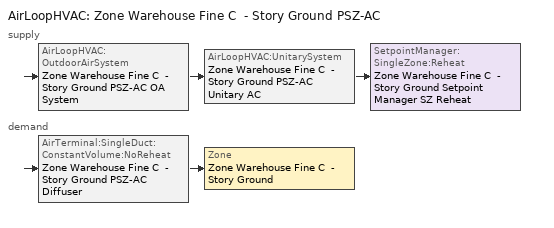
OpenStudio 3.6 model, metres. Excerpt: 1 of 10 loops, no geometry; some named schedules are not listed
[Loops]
AirLoopHVAC 'Zone Warehouse Fine C  - Story Ground PSZ-AC'
 supply: AirLoopHVAC:OutdoorAirSystem 'Zone Warehouse Fine C  - Story Ground PSZ-AC OA System' > AirLoopHVAC:UnitarySystem 'Zone Warehouse Fine C  - Story Ground PSZ-AC Unitary AC' > SetpointManager:SingleZone:Reheat 'Zone Warehouse Fine C  - Story Ground Setpoint Manager SZ Reheat'
 demand: AirTerminal:SingleDuct:ConstantVolume:NoReheat 'Zone Warehouse Fine C  - Story Ground PSZ-AC Diffuser' > Zone 'Zone Warehouse Fine C  - Story Ground'
[Sizing:Zone]
Zone Warehouse Fine C  - Story Ground: Zone Cooling Design Supply Air Temperature Input Method=SupplyAirTemperature; Zone Cooling Design Supply Air Temperature {C}=12.7778; Zone Cooling Design Supply Air Temperature Difference {deltaC}=11.11; Zone Heating Design Supply Air Temperature Input Method=SupplyAirTemperature; Zone Heating Design Supply Air Temperature {C}=50; Zone Heating Design Supply Air Temperature Difference {deltaC}=11.11; Zone Cooling Design Supply Air Humidity Ratio {kg-H2O/kg-air}=0.0085; Zone Heating Design Supply Air Humidity Ratio {kg-H2O/kg-air}=0.008; Cooling Design Air Flow Method=DesignDay; Heating Design Air Flow Method=DesignDay; Account for Dedicated Outdoor Air System=No; Dedicated Outdoor Air System Control Strategy=NeutralSupplyAir; Dedicated Outdoor Air Low Setpoint Temperature for Design {C}=autosize; Dedicated Outdoor Air High Setpoint Temperature for Design {C}=autosize; Zone Load Sizing Method=Sensible Load Only No Latent Load; Zone Latent Cooling Design Supply Air Humidity Ratio Input Method=HumidityRatioDifference; Zone Cooling Design Supply Air Humidity Ratio Difference {kgWater/kgDryAir}=0.005; Zone Latent Heating Design Supply Air Humidity Ratio Input Method=HumidityRatioDifference; Zone Humidification Design Supply Air Humidity Ratio Difference {kgWater/kgDryAir}=0.005
[Zone equipment]
Zone Warehouse Fine C  - Story Ground: Zone Warehouse Fine C  - Story Ground PSZ-AC Diffuser
[AirLoopHVAC]
Zone Warehouse Fine C  - Story Ground PSZ-AC: Availability Schedule=Zone Warehouse Fine C  - Story Ground PSZ-AC Occ Sch; Design Supply Air Flow Rate {m3/s}=autosize; Design Return Air Flow Fraction of Supply Air Flow=1
[Sizing:System]
Zone Warehouse Fine C  - Story Ground PSZ-AC: Type of Load to Size On=Sensible; Design Outdoor Air Flow Rate {m3/s}=Autosize; Central Heating Maximum System Air Flow Ratio=1; Preheat Design Temperature {C}=7.22222; Preheat Design Humidity Ratio {kg-H2O/kg-Air}=0.008; Precool Design Temperature {C}=12.7778; Precool Design Humidity Ratio {kg-H2O/kg-Air}=0.008; Central Cooling Design Supply Air Temperature {C}=12.7778; Central Heating Design Supply Air Temperature {C}=50; Sizing Option=Coincident; 100% Outdoor Air in Cooling=No; 100% Outdoor Air in Heating=No; Central Cooling Design Supply Air Humidity Ratio {kg-H2O/kg-Air}=0.0085; Central Heating Design Supply Air Humidity Ratio {kg-H2O/kg-Air}=0.008; Cooling Design Air Flow Method=DesignDay; Heating Design Air Flow Method=DesignDay; System Outdoor Air Method=ZoneSum; Zone Maximum Outdoor Air Fraction=1; Cooling Supply Air Flow Rate Per Floor Area {m3/s-m2}=0.00996765; Cooling Fraction of Autosized Cooling Supply Air Flow Rate=1; Cooling Supply Air Flow Rate Per Unit Cooling Capacity {m3/s-W}=3.94755e-05; Heating Supply Air Flow Rate Per Floor Area {m3/s-m2}=0.00996765; Heating Fraction of Autosized Heating Supply Air Flow Rate=1; Heating Fraction of Autosized Cooling Supply Air Flow Rate=1; Heating Supply Air Flow Rate Per Unit Heating Capacity {m3/s-W}=3.15882e-05; Cooling Design Capacity Method=CoolingDesignCapacity; Cooling Design Capacity {W}=autosize; Cooling Design Capacity Per Floor Area {W/m2}=234.7; Fraction of Autosized Cooling Design Capacity=1; Heating Design Capacity Method=HeatingDesignCapacity; Heating Design Capacity {W}=autosize; Heating Design Capacity Per Floor Area {W/m2}=157; Fraction of Autosized Heating Design Capacity=1; Central Cooling Capacity Control Method=OnOff; Occupant Diversity=autosize
[SetpointManager:SingleZone:Reheat]
Zone Warehouse Fine C  - Story Ground Setpoint Manager SZ Reheat: Minimum Supply Air Temperature {C}=12.7778; Maximum Supply Air Temperature {C}=50; Control Zone=Zone Warehouse Fine C  - Story Ground; Setpoint Node or NodeList=Zone Warehouse Fine C  - Story Ground PSZ-AC Supply Outlet Node
[Coil:Heating:Gas]
Zone Warehouse Fine C  - Story Ground PSZ-AC Gas Htg Coil 12kBtu/hr 0.8 Thermal Eff: Availability Schedule=Always On Discrete; Gas Burner Efficiency=0.8; Nominal Capacity {W}=AutoSize; Parasitic Electric Load {W}=0; Parasitic Gas Load {W}=0
[Coil:Heating:Electric]
Zone Warehouse Fine C  - Story Ground PSZ-AC No Heat: Availability Schedule=Always Off Discrete; Efficiency=1; Nominal Capacity {W}=0
[Coil:Cooling:DX:SingleSpeed]
Zone Warehouse Fine C  - Story Ground PSZ-AC 1spd DX AC Clg Coil 4kBtu/hr 9.7SEER: Availability Schedule=Always On Discrete; Rated Total Cooling Capacity {W}=autosize; Rated Sensible Heat Ratio=autosize; Rated COP {W/W}=3.14722; Rated Air Flow Rate {m3/s}=autosize; Rated Evaporator Fan Power Per Volume Flow Rate 2017 {W/(m3/s)}=773.3; Rated Evaporator Fan Power Per Volume Flow Rate 2023 {W/(m3/s)}=934.4; Total Cooling Capacity Function of Temperature Curve=DOE Ref DX Clg Coil Cool-Cap-fT; Total Cooling Capacity Function of Flow Fraction Curve=DOE Ref DX Clg Coil Cool-CAP-fFlow; Energy Input Ratio Function of Temperature Curve=DOE Ref DX Clg Coil Cool-EIR-fT; Energy Input Ratio Function of Flow Fraction Curve=DOE Ref DX Clg Coil Cool-EIR-fFlow; Part Load Fraction Correlation Curve=DOE Ref DX Clg Coil Cool-PLF-fPLR; Minimum Outdoor Dry-Bulb Temperature for Compressor Operation {C}=-25; Nominal Time for Condensate Removal to Begin {s}=0; Ratio of Initial Moisture Evaporation Rate and Steady State Latent Capacity=0; Maximum Cycling Rate {cycles/hr}=0; Latent Capacity Time Constant {s}=0; Condenser Type=AirCooled; Evaporative Condenser Effectiveness=0.9; Evaporative Condenser Air Flow Rate {m3/s}=autosize; Evaporative Condenser Pump Rated Power Consumption {W}=autosize; Crankcase Heater Capacity {W}=0; Maximum Outdoor Dry-Bulb Temperature for Crankcase Heater Operation {C}=10; Basin Heater Capacity {W/K}=0; Basin Heater Setpoint Temperature {C}=2
[Fan:OnOff]
Zone Warehouse Fine C  - Story Ground PSZ-AC Fan: Availability Schedule=Always On Discrete; Fan Total Efficiency=0.53625; Pressure Rise {Pa}=622.722; Maximum Flow Rate {m3/s}=autosize; Motor Efficiency=0.825; Motor In Airstream Fraction=1; Fan Power Ratio Function of Speed Ratio Curve=Fan On Off Power Curve 4; Fan Efficiency Ratio Function of Speed Ratio Curve=Fan On Off Efficiency Curve 4
[AirLoopHVAC:UnitarySystem]
Zone Warehouse Fine C  - Story Ground PSZ-AC Unitary AC: Control Type=Load; Controlling Zone or Thermostat Location=Zone Warehouse Fine C  - Story Ground; Dehumidification Control Type=None; Availability Schedule=Outage Availability Schedule; Supply Fan=Zone Warehouse Fine C  - Story Ground PSZ-AC Fan; Fan Placement=DrawThrough; Supply Air Fan Operating Mode Schedule=Zone Warehouse Fine C  - Story Ground PSZ-AC Occ Sch; Heating Coil=Zone Warehouse Fine C  - Story Ground PSZ-AC Gas Htg Coil 12kBtu/hr 0.8 Thermal Eff; DX Heating Coil Sizing Ratio=1; Cooling Coil=Zone Warehouse Fine C  - Story Ground PSZ-AC 1spd DX AC Clg Coil 4kBtu/hr 9.7SEER; Use DOAS DX Cooling Coil=No; DOAS DX Cooling Coil Leaving Minimum Air Temperature {C}=2; Latent Load Control=SensibleOnlyLoadControl; Supplemental Heating Coil=Zone Warehouse Fine C  - Story Ground PSZ-AC No Heat; Supply Air Flow Rate During Cooling Operation {m3/s}=Autosize; Supply Air Flow Rate During Heating Operation {m3/s}=Autosize; Supply Air Flow Rate When No Cooling or Heating is Required {m3/s}=Autosize; Maximum Supply Air Temperature {C}=80; Maximum Outdoor Dry-Bulb Temperature for Supplemental Heater Operation {C}=21; Maximum Cycling Rate {cycles/hr}=2.5; Heat Pump Time Constant {s}=60; Fraction of On-Cycle Power Use=0.01; Heat Pump Fan Delay Time {s}=60; Ancilliary On-Cycle Electric Power {W}=0; Ancilliary Off-Cycle Electric Power {W}=0
[Controller:OutdoorAir]
Zone Warehouse Fine C  - Story Ground PSZ-AC OA System Controller: Minimum Outdoor Air Flow Rate {m3/s}=autosize; Maximum Outdoor Air Flow Rate {m3/s}=Autosize; Economizer Control Type=NoEconomizer; Economizer Control Action Type=ModulateFlow; Economizer Maximum Limit Dry-Bulb Temperature {C}=28; Economizer Maximum Limit Enthalpy {J/kg}=64000; Lockout Type=LockoutWithCompressor; Minimum Limit Type=FixedMinimum; Minimum Outdoor Air Schedule=Always On Discrete; Controller Mechanical Ventilation=Controller Mechanical Ventilation 5; High Humidity Control=No; Heat Recovery Bypass Control Type=BypassWhenWithinEconomizerLimits
[Controller:MechanicalVentilation]
Controller Mechanical Ventilation 5: Availability Schedule=Always On Discrete
[AirLoopHVAC:OutdoorAirSystem]
Zone Warehouse Fine C  - Story Ground PSZ-AC OA System: Controller=Zone Warehouse Fine C  - Story Ground PSZ-AC OA System Controller
[AirTerminal:SingleDuct:ConstantVolume:NoReheat]
Zone Warehouse Fine C  - Story Ground PSZ-AC Diffuser: Availability Schedule=Always On Discrete; Maximum Air Flow Rate {m3/s}=AutoSize
[Schedule:Constant]
Name | Value
Always On Discrete | 1
Always Off Discrete | 0
[Schedule:Ruleset]
Zone Warehouse Fine C  - Story Ground PSZ-AC Occ Sch: Default Day Schedule=Zone Warehouse Fine C  - Story Ground PSZ-AC Occ Sch Default; Summer Design Day Schedule=Zone Warehouse Fine C  - Story Ground PSZ-AC Occ Sch Summer Design Day; Winter Design Day Schedule=Zone Warehouse Fine C  - Story Ground PSZ-AC Occ Sch Winter Design Day
[Schedule:Day]
Zone Warehouse Fine C  - Story Ground PSZ-AC Occ Sch Default; Zone Warehouse Fine C  - Story Ground PSZ-AC Occ Sch Sunday: 24, 0, 0
Zone Warehouse Fine C  - Story Ground PSZ-AC Occ Sch Winter Design Day; Zone Warehouse Fine C  - Story Ground PSZ-AC Occ Sch Summer Design Day: 24, 0, 1
Schedule Day 49; Schedule Day 50; Schedule Day 51; Schedule Day 52; Schedule Day 53; Schedule Day 54; Schedule Day 55; Schedule Day 56: 1, 0, 0, 2, 0, 0, 3, 0, 0, 4, 0, 0, 5, 0, 0, 6, 0, 0, 7, 0, 0, 8, 0, 0, 9, 0, 0, 10, 0, 0, 11, 0, 0, 12, 0, 0, 13, 0, 0, 14, 0, 0, 15, 0, 0, 16, 0, 0, 17, 0, 0, 18, 0, 0, 19, 0, 0, 20, 0, 0, 21, 0, 0, 22, 0, 0, 23, 0, 0, 24, 0, 0
[Schedule:Rule] Schedule Ruleset=Zone Warehouse Fine C  - Story Ground PSZ-AC Occ Sch; Apply Sunday=Yes; Apply Monday=Yes; Apply Tuesday=Yes; Apply Wednesday=Yes; Apply Friday=Yes; Apply Saturday=Yes; Date Specification Type=DateRange
Name | Rule Order | Day Schedule | Start Month | Start Day | End Month | End Day | Apply Thursday
Zone Warehouse Fine C  - Story Ground PSZ-AC Occ Sch Sunday Rule | 8 | Zone Warehouse Fine C  - Story Ground PSZ-AC Occ Sch Sunday | 1 | 1 | 12 | 31
Zone Warehouse Fine C  - Story Ground PSZ-AC Occ Sch Outage Day 35 | 7 | Schedule Day 49 | 2 | 4 | 2 | 4 | Yes
Zone Warehouse Fine C  - Story Ground PSZ-AC Occ Sch Outage Day 36 | 6 | Schedule Day 50 | 2 | 5 | 2 | 5 | Yes
Zone Warehouse Fine C  - Story Ground PSZ-AC Occ Sch Outage Day 37 | 5 | Schedule Day 51 | 2 | 6 | 2 | 6 | Yes
Zone Warehouse Fine C  - Story Ground PSZ-AC Occ Sch Outage Day 38 | 4 | Schedule Day 52 | 2 | 7 | 2 | 7 | Yes
Zone Warehouse Fine C  - Story Ground PSZ-AC Occ Sch Outage Day 39 | 3 | Schedule Day 53 | 2 | 8 | 2 | 8 | Yes
Zone Warehouse Fine C  - Story Ground PSZ-AC Occ Sch Outage Day 40 | 2 | Schedule Day 54 | 2 | 9 | 2 | 9 | Yes
Zone Warehouse Fine C  - Story Ground PSZ-AC Occ Sch Outage Day 41 | 1 | Schedule Day 55 | 2 | 10 | 2 | 10 | Yes
Zone Warehouse Fine C  - Story Ground PSZ-AC Occ Sch Outage Day 42 | 0 | Schedule Day 56 | 2 | 11 | 2 | 11 | Yes
[Curve:Exponent]
Fan On Off Power Curve 4: Coefficient1 Constant=1; Coefficient2 Constant=0; Coefficient3 Constant=0; Minimum Value of x=0; Maximum Value of x=1
[Curve:Cubic] Coefficient1 Constant=1; Coefficient2 x=0; Coefficient3 x**2=0; Coefficient4 x**3=0
Name | Minimum Value of x | Maximum Value of x
Fan On Off Efficiency Curve 4 | 0 | 1
DOE Ref DX Clg Coil Cool-CAP-fFlow; DOE Ref DX Clg Coil Cool-EIR-fFlow | -100 | 100
[Curve:Biquadratic] Minimum Value of x=-100; Maximum Value of x=100; Minimum Value of y=-100; Maximum Value of y=100
Name | Coefficient1 Constant | Coefficient2 x | Coefficient3 x**2 | Coefficient4 y | Coefficient5 y**2 | Coefficient6 x*y
DOE Ref DX Clg Coil Cool-Cap-fT | 0.971212 | -0.0152755 | 0.00144345 | -0.00039321 | -6.8364e-06 | -0.000290596
DOE Ref DX Clg Coil Cool-EIR-fT | 0.286871 | 0.0239022 | -0.000810648 | 0.0134585 | 0.000338936 | -0.000487004
[Curve:Quadratic]
DOE Ref DX Clg Coil Cool-PLF-fPLR: Coefficient1 Constant=0.909496; Coefficient2 x=0.0986477; Coefficient3 x**2=-0.00819488; Minimum Value of x=0; Maximum Value of x=1
